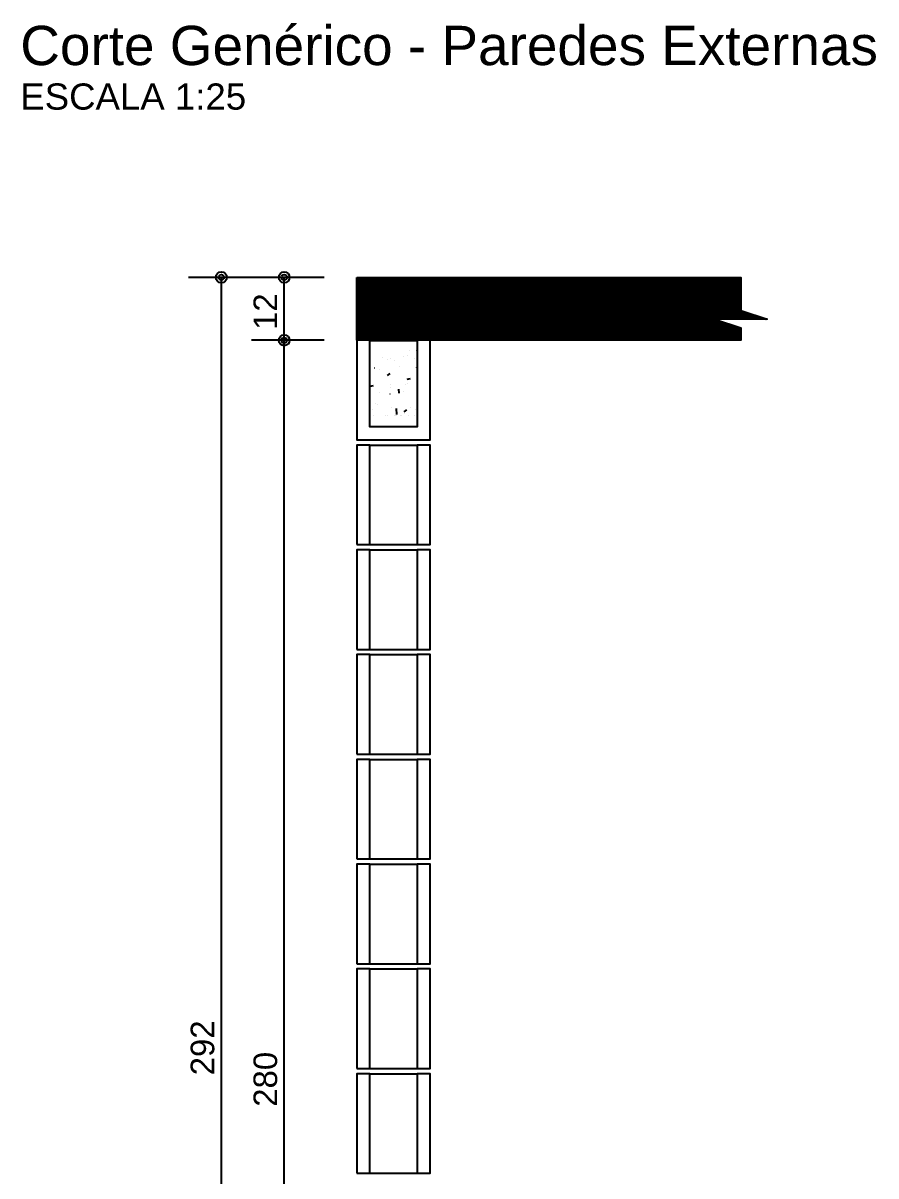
# Model space of a CAD drawing. Extents: x 0 to 119, y 0 to 84.
# Drawn here: x 61.91 to 68.42, y 52.72 to 61.52 of the extents above; entities that cross this region are included whole.
import ezdxf

# ---------------------------------------------------------------- set-up
doc = ezdxf.new("R2010")
doc.units = 0
doc.header["$MEASUREMENT"] = 0
for name, color, linetype in [('10', 252, 'CONTINUOUS'), ('24', 7, 'CONTINUOUS'), ('29', 9, 'CONTINUOUS'), ('32', 250, 'CONTINUOUS'), ('6', 178, 'CONTINUOUS')]:
    doc.layers.add(name, color=color, linetype=linetype)
doc.styles.add('TQS_ARIAL', font='arial.ttf')

msp = doc.modelspace()

# ---------------------------------------------------------------- linework, layer by layer
at = {"layer": '10', "color": 252, "linetype": 'Continuous'}
for p, q in [((64.557551, 59.098703), (64.917551, 59.098703)), ((64.557551, 59.098703), (64.917551, 59.098703)), ((64.557551, 59.097625), (64.917551, 59.097625)), ((64.557551, 59.097625), (64.917551, 59.097625)), ((64.557551, 59.097625), (64.917551, 59.097625)), ((64.557551, 58.298703), (64.917551, 58.298703)), ((64.557551, 57.538703), (64.917551, 57.538703)), ((64.557551, 57.498703), (64.917551, 57.498703)), ((64.557551, 56.738703), (64.917551, 56.738703)), ((64.557551, 56.698703), (64.917551, 56.698703)), ((64.557551, 55.938703), (64.917551, 55.938703)), ((64.557551, 55.898703), (64.917551, 55.898703)), ((64.557551, 55.138703), (64.917551, 55.138703)), ((64.557551, 55.098703), (64.917551, 55.098703)), ((64.557551, 54.338703), (64.917551, 54.338703)), ((64.557551, 54.298703), (64.917551, 54.298703)), ((64.557551, 53.538703), (64.917551, 53.538703)), ((64.557551, 53.498703), (64.917551, 53.498703)), ((64.557551, 52.738703), (64.917551, 52.738703))]:
    msp.add_line(p, q, dxfattribs=at)
for points in [[(64.557551, 59.098703), (64.457551, 59.098703), (64.457551, 58.338703), (65.017551, 58.338703), (65.017551, 59.098703), (64.917551, 59.098703), (64.917551, 58.438703), (64.557551, 58.438703), (64.557551, 59.098703)], [(64.457551, 57.538703), (64.557551, 57.538703), (64.557551, 58.298703), (64.457551, 58.298703), (64.457551, 57.538703)], [(64.917551, 57.538703), (65.017551, 57.538703), (65.017551, 58.298703), (64.917551, 58.298703), (64.917551, 57.538703)], [(64.457551, 56.738703), (64.557551, 56.738703), (64.557551, 57.498703), (64.457551, 57.498703), (64.457551, 56.738703)], [(64.917551, 56.738703), (65.017551, 56.738703), (65.017551, 57.498703), (64.917551, 57.498703), (64.917551, 56.738703)], [(64.457551, 55.938703), (64.557551, 55.938703), (64.557551, 56.698703), (64.457551, 56.698703), (64.457551, 55.938703)], [(64.917551, 55.938703), (65.017551, 55.938703), (65.017551, 56.698703), (64.917551, 56.698703), (64.917551, 55.938703)], [(64.457551, 55.138703), (64.557551, 55.138703), (64.557551, 55.898703), (64.457551, 55.898703), (64.457551, 55.138703)], [(64.917551, 55.138703), (65.017551, 55.138703), (65.017551, 55.898703), (64.917551, 55.898703), (64.917551, 55.138703)], [(64.457551, 54.338703), (64.557551, 54.338703), (64.557551, 55.098703), (64.457551, 55.098703), (64.457551, 54.338703)], [(64.917551, 54.338703), (65.017551, 54.338703), (65.017551, 55.098703), (64.917551, 55.098703), (64.917551, 54.338703)], [(64.457551, 53.538703), (64.557551, 53.538703), (64.557551, 54.298703), (64.457551, 54.298703), (64.457551, 53.538703)], [(64.917551, 53.538703), (65.017551, 53.538703), (65.017551, 54.298703), (64.917551, 54.298703), (64.917551, 53.538703)], [(64.457551, 52.738703), (64.557551, 52.738703), (64.557551, 53.498703), (64.457551, 53.498703), (64.457551, 52.738703)], [(64.917551, 52.738703), (65.017551, 52.738703), (65.017551, 53.498703), (64.917551, 53.498703), (64.917551, 52.738703)]]:
    msp.add_lwpolyline(points, dxfattribs=at)
at = {"layer": '29', "color": 9, "linetype": 'Continuous'}
for p, q in [((64.457551, 59.111824), (64.924431, 59.578703)), ((64.457551, 59.125966), (64.910288, 59.578703)), ((64.457551, 59.140108), (64.896146, 59.578703)), ((64.457551, 59.15425), (64.882004, 59.578703)), ((64.457551, 59.168392), (64.867862, 59.578703)), ((64.457551, 59.182534), (64.85372, 59.578703)), ((64.457551, 59.196677), (64.839578, 59.578703)), ((64.457551, 59.210819), (64.825436, 59.578703)), ((64.457551, 59.224961), (64.811294, 59.578703)), ((64.457551, 59.239103), (64.797151, 59.578703)), ((64.457551, 59.253245), (64.783009, 59.578703)), ((64.457551, 59.267387), (64.768867, 59.578703)), ((64.457551, 59.281529), (64.754725, 59.578703)), ((64.457551, 59.295671), (64.740583, 59.578703)), ((64.457551, 59.309814), (64.726441, 59.578703)), ((64.457551, 59.323956), (64.712299, 59.578703)), ((64.457551, 59.338098), (64.698156, 59.578703)), ((64.457551, 59.35224), (64.684014, 59.578703)), ((64.457551, 59.366382), (64.669872, 59.578703)), ((64.457551, 59.380524), (64.65573, 59.578703)), ((64.457551, 59.394666), (64.641588, 59.578703)), ((64.457551, 59.408809), (64.627446, 59.578703)), ((64.457551, 59.422951), (64.613304, 59.578703)), ((64.457551, 59.437093), (64.599161, 59.578703)), ((64.457551, 59.451235), (64.585019, 59.578703)), ((64.457551, 59.465377), (64.570877, 59.578703)), ((64.457551, 59.479519), (64.556735, 59.578703)), ((64.457551, 59.493661), (64.542593, 59.578703)), ((64.457551, 59.507804), (64.528451, 59.578703)), ((64.457551, 59.521946), (64.514309, 59.578703)), ((64.457551, 59.536088), (64.500167, 59.578703)), ((64.457551, 59.55023), (64.486024, 59.578703)), ((64.457551, 59.564372), (64.471882, 59.578703)), ((64.457551, 59.568978), (64.927826, 59.098703)), ((64.457551, 59.554836), (64.913684, 59.098703)), ((64.457551, 59.540694), (64.899542, 59.098703)), ((64.457551, 59.526552), (64.8854, 59.098703)), ((64.457551, 59.51241), (64.871258, 59.098703)), ((64.457551, 59.498268), (64.857115, 59.098703)), ((64.458573, 59.098703), (64.938573, 59.578703)), ((64.461968, 59.578703), (64.941968, 59.098703)), ((64.472715, 59.098703), (64.952715, 59.578703)), ((64.47611, 59.578703), (64.95611, 59.098703)), ((64.486857, 59.098703), (64.966857, 59.578703)), ((64.490252, 59.578703), (64.970252, 59.098703)), ((64.500999, 59.098703), (64.980999, 59.578703)), ((64.504395, 59.578703), (64.984395, 59.098703)), ((64.515141, 59.098703), (64.995141, 59.578703)), ((64.518537, 59.578703), (64.998537, 59.098703)), ((64.529283, 59.098703), (65.009283, 59.578703)), ((64.532679, 59.578703), (65.012679, 59.098703)), ((64.543426, 59.098703), (65.023426, 59.578703)), ((64.546821, 59.578703), (65.026821, 59.098703)), ((64.557568, 59.098703), (65.037568, 59.578703)), ((64.560963, 59.578703), (65.040963, 59.098703)), ((64.57171, 59.098703), (65.05171, 59.578703)), ((64.575105, 59.578703), (65.055105, 59.098703)), ((64.585852, 59.098703), (65.065852, 59.578703)), ((64.589247, 59.578703), (65.069247, 59.098703)), ((64.599994, 59.098703), (65.079994, 59.578703)), ((64.60339, 59.578703), (65.08339, 59.098703)), ((64.614136, 59.098703), (65.094136, 59.578703)), ((64.617532, 59.578703), (65.097532, 59.098703)), ((64.628278, 59.098703), (65.108278, 59.578703)), ((64.631674, 59.578703), (65.111674, 59.098703)), ((64.642421, 59.098703), (65.122421, 59.578703)), ((64.645816, 59.578703), (65.125816, 59.098703)), ((64.656563, 59.098703), (65.136563, 59.578703)), ((64.659958, 59.578703), (65.139958, 59.098703)), ((64.670705, 59.098703), (65.150705, 59.578703)), ((64.6741, 59.578703), (65.1541, 59.098703)), ((64.684847, 59.098703), (65.164847, 59.578703)), ((64.688242, 59.578703), (65.168242, 59.098703)), ((64.698989, 59.098703), (65.178989, 59.578703)), ((64.702385, 59.578703), (65.182385, 59.098703)), ((64.713131, 59.098703), (65.193131, 59.578703)), ((64.716527, 59.578703), (65.196527, 59.098703)), ((64.727273, 59.098703), (65.207273, 59.578703)), ((64.730669, 59.578703), (65.210669, 59.098703)), ((64.741415, 59.098703), (65.221415, 59.578703)), ((64.744811, 59.578703), (65.224811, 59.098703)), ((64.755558, 59.098703), (65.235558, 59.578703)), ((64.758953, 59.578703), (65.238953, 59.098703)), ((64.7697, 59.098703), (65.2497, 59.578703)), ((64.773095, 59.578703), (65.253095, 59.098703)), ((64.783842, 59.098703), (65.263842, 59.578703)), ((64.787237, 59.578703), (65.267237, 59.098703)), ((64.797984, 59.098703), (65.277984, 59.578703)), ((64.801379, 59.578703), (65.281379, 59.098703)), ((64.812126, 59.098703), (65.292126, 59.578703)), ((64.815522, 59.578703), (65.295522, 59.098703)), ((64.826268, 59.098703), (65.306268, 59.578703)), ((64.829664, 59.578703), (65.309664, 59.098703)), ((64.84041, 59.098703), (65.32041, 59.578703)), ((64.843806, 59.578703), (65.323806, 59.098703)), ((64.854553, 59.098703), (65.334553, 59.578703)), ((64.857948, 59.578703), (65.337948, 59.098703)), ((64.868695, 59.098703), (65.348695, 59.578703)), ((64.87209, 59.578703), (65.35209, 59.098703)), ((64.882837, 59.098703), (65.362837, 59.578703)), ((64.886232, 59.578703), (65.366232, 59.098703)), ((64.896979, 59.098703), (65.376979, 59.578703)), ((64.900374, 59.578703), (65.380374, 59.098703)), ((64.911121, 59.098703), (65.391121, 59.578703)), ((64.914517, 59.578703), (65.394517, 59.098703)), ((64.925263, 59.098703), (65.405263, 59.578703)), ((64.928659, 59.578703), (65.408659, 59.098703)), ((64.939405, 59.098703), (65.419405, 59.578703)), ((64.942801, 59.578703), (65.422801, 59.098703)), ((64.953547, 59.098703), (65.433547, 59.578703)), ((64.956943, 59.578703), (65.436943, 59.098703)), ((64.96769, 59.098703), (65.44769, 59.578703)), ((64.971085, 59.578703), (65.451085, 59.098703)), ((64.981832, 59.098703), (65.461832, 59.578703)), ((64.985227, 59.578703), (65.465227, 59.098703)), ((64.995974, 59.098703), (65.475974, 59.578703)), ((64.999369, 59.578703), (65.479369, 59.098703)), ((65.010116, 59.098703), (65.490116, 59.578703)), ((65.013512, 59.578703), (65.493512, 59.098703)), ((65.024258, 59.098703), (65.504258, 59.578703)), ((65.027654, 59.578703), (65.507654, 59.098703)), ((65.0384, 59.098703), (65.5184, 59.578703)), ((65.041796, 59.578703), (65.521796, 59.098703)), ((65.052542, 59.098703), (65.532542, 59.578703)), ((65.055938, 59.578703), (65.535938, 59.098703)), ((65.066685, 59.098703), (65.546685, 59.578703)), ((65.07008, 59.578703), (65.55008, 59.098703)), ((65.080827, 59.098703), (65.560827, 59.578703)), ((65.084222, 59.578703), (65.564222, 59.098703)), ((65.094969, 59.098703), (65.574969, 59.578703)), ((65.098364, 59.578703), (65.578364, 59.098703)), ((65.109111, 59.098703), (65.589111, 59.578703)), ((65.112506, 59.578703), (65.592506, 59.098703)), ((65.123253, 59.098703), (65.603253, 59.578703)), ((65.126649, 59.578703), (65.606649, 59.098703)), ((65.137395, 59.098703), (65.617395, 59.578703)), ((65.140791, 59.578703), (65.620791, 59.098703)), ((65.151537, 59.098703), (65.631537, 59.578703)), ((65.154933, 59.578703), (65.634933, 59.098703)), ((65.16568, 59.098703), (65.64568, 59.578703)), ((65.169075, 59.578703), (65.649075, 59.098703)), ((65.179822, 59.098703), (65.659822, 59.578703)), ((65.183217, 59.578703), (65.663217, 59.098703)), ((65.193964, 59.098703), (65.673964, 59.578703)), ((65.197359, 59.578703), (65.677359, 59.098703)), ((65.208106, 59.098703), (65.688106, 59.578703)), ((65.211501, 59.578703), (65.691501, 59.098703)), ((65.222248, 59.098703), (65.702248, 59.578703)), ((65.225644, 59.578703), (65.705644, 59.098703)), ((65.23639, 59.098703), (65.71639, 59.578703)), ((65.239786, 59.578703), (65.719786, 59.098703)), ((65.250532, 59.098703), (65.730532, 59.578703)), ((65.253928, 59.578703), (65.733928, 59.098703)), ((65.264674, 59.098703), (65.744674, 59.578703)), ((65.26807, 59.578703), (65.74807, 59.098703)), ((65.278817, 59.098703), (65.758817, 59.578703)), ((65.282212, 59.578703), (65.762212, 59.098703)), ((65.292959, 59.098703), (65.772959, 59.578703)), ((65.296354, 59.578703), (65.776354, 59.098703)), ((65.307101, 59.098703), (65.787101, 59.578703)), ((65.310496, 59.578703), (65.790496, 59.098703)), ((65.321243, 59.098703), (65.801243, 59.578703)), ((65.324638, 59.578703), (65.804638, 59.098703)), ((65.335385, 59.098703), (65.815385, 59.578703)), ((65.338781, 59.578703), (65.818781, 59.098703)), ((65.349527, 59.098703), (65.829527, 59.578703)), ((65.352923, 59.578703), (65.832923, 59.098703)), ((65.363669, 59.098703), (65.843669, 59.578703)), ((65.367065, 59.578703), (65.847065, 59.098703)), ((65.377812, 59.098703), (65.857812, 59.578703)), ((65.381207, 59.578703), (65.861207, 59.098703)), ((65.391954, 59.098703), (65.871954, 59.578703)), ((65.395349, 59.578703), (65.875349, 59.098703)), ((65.406096, 59.098703), (65.886096, 59.578703)), ((65.409491, 59.578703), (65.889491, 59.098703)), ((65.420238, 59.098703), (65.900238, 59.578703)), ((65.423633, 59.578703), (65.903633, 59.098703)), ((65.43438, 59.098703), (65.91438, 59.578703)), ((65.437776, 59.578703), (65.917776, 59.098703)), ((65.448522, 59.098703), (65.928522, 59.578703)), ((65.451918, 59.578703), (65.931918, 59.098703)), ((65.462664, 59.098703), (65.942664, 59.578703)), ((65.46606, 59.578703), (65.94606, 59.098703)), ((65.476807, 59.098703), (65.956807, 59.578703)), ((65.480202, 59.578703), (65.960202, 59.098703)), ((65.490949, 59.098703), (65.970949, 59.578703)), ((65.494344, 59.578703), (65.974344, 59.098703)), ((65.505091, 59.098703), (65.985091, 59.578703)), ((65.508486, 59.578703), (65.988486, 59.098703)), ((65.519233, 59.098703), (65.999233, 59.578703)), ((65.522628, 59.578703), (66.002628, 59.098703)), ((65.533375, 59.098703), (66.013375, 59.578703)), ((65.536771, 59.578703), (66.016771, 59.098703)), ((65.547517, 59.098703), (66.027517, 59.578703)), ((65.550913, 59.578703), (66.030913, 59.098703)), ((65.561659, 59.098703), (66.041659, 59.578703)), ((65.565055, 59.578703), (66.045055, 59.098703)), ((65.575801, 59.098703), (66.055801, 59.578703)), ((65.579197, 59.578703), (66.059197, 59.098703)), ((65.589944, 59.098703), (66.069944, 59.578703)), ((65.593339, 59.578703), (66.073339, 59.098703)), ((65.604086, 59.098703), (66.084086, 59.578703)), ((65.607481, 59.578703), (66.087481, 59.098703)), ((65.618228, 59.098703), (66.098228, 59.578703)), ((65.621623, 59.578703), (66.101623, 59.098703)), ((65.63237, 59.098703), (66.11237, 59.578703)), ((65.635765, 59.578703), (66.115765, 59.098703)), ((65.646512, 59.098703), (66.126512, 59.578703)), ((65.649908, 59.578703), (66.129908, 59.098703)), ((65.660654, 59.098703), (66.140654, 59.578703)), ((65.66405, 59.578703), (66.14405, 59.098703)), ((65.674796, 59.098703), (66.154796, 59.578703)), ((65.678192, 59.578703), (66.158192, 59.098703)), ((65.688939, 59.098703), (66.168939, 59.578703)), ((65.692334, 59.578703), (66.172334, 59.098703)), ((65.703081, 59.098703), (66.183081, 59.578703)), ((65.706476, 59.578703), (66.186476, 59.098703)), ((65.717223, 59.098703), (66.197223, 59.578703)), ((65.720618, 59.578703), (66.200618, 59.098703)), ((65.731365, 59.098703), (66.211365, 59.578703)), ((65.73476, 59.578703), (66.21476, 59.098703)), ((65.745507, 59.098703), (66.225507, 59.578703)), ((65.748903, 59.578703), (66.228903, 59.098703)), ((65.759649, 59.098703), (66.239649, 59.578703)), ((65.763045, 59.578703), (66.243045, 59.098703)), ((65.773791, 59.098703), (66.253791, 59.578703)), ((65.777187, 59.578703), (66.257187, 59.098703)), ((65.787933, 59.098703), (66.267933, 59.578703)), ((65.791329, 59.578703), (66.271329, 59.098703)), ((65.802076, 59.098703), (66.282076, 59.578703)), ((65.805471, 59.578703), (66.285471, 59.098703)), ((65.816218, 59.098703), (66.296218, 59.578703)), ((65.819613, 59.578703), (66.299613, 59.098703)), ((65.83036, 59.098703), (66.31036, 59.578703)), ((65.833755, 59.578703), (66.313755, 59.098703)), ((65.844502, 59.098703), (66.324502, 59.578703)), ((65.847898, 59.578703), (66.327898, 59.098703)), ((65.858644, 59.098703), (66.338644, 59.578703)), ((65.86204, 59.578703), (66.34204, 59.098703)), ((65.872786, 59.098703), (66.352786, 59.578703)), ((65.876182, 59.578703), (66.356182, 59.098703)), ((65.886928, 59.098703), (66.366928, 59.578703)), ((65.890324, 59.578703), (66.370324, 59.098703)), ((65.901071, 59.098703), (66.381071, 59.578703)), ((65.904466, 59.578703), (66.384466, 59.098703)), ((65.915213, 59.098703), (66.395213, 59.578703)), ((65.918608, 59.578703), (66.398608, 59.098703)), ((65.929355, 59.098703), (66.409355, 59.578703)), ((65.93275, 59.578703), (66.41275, 59.098703)), ((65.943497, 59.098703), (66.423497, 59.578703)), ((65.946892, 59.578703), (66.426892, 59.098703)), ((65.957639, 59.098703), (66.437639, 59.578703)), ((65.961035, 59.578703), (66.441035, 59.098703)), ((65.971781, 59.098703), (66.451781, 59.578703)), ((65.975177, 59.578703), (66.455177, 59.098703)), ((65.985923, 59.098703), (66.465923, 59.578703)), ((65.989319, 59.578703), (66.469319, 59.098703)), ((66.000066, 59.098703), (66.480066, 59.578703)), ((66.003461, 59.578703), (66.483461, 59.098703)), ((66.014208, 59.098703), (66.494208, 59.578703)), ((66.017603, 59.578703), (66.497603, 59.098703)), ((66.02835, 59.098703), (66.50835, 59.578703)), ((66.031745, 59.578703), (66.511745, 59.098703)), ((66.042492, 59.098703), (66.522492, 59.578703)), ((66.045887, 59.578703), (66.525887, 59.098703)), ((66.056634, 59.098703), (66.536634, 59.578703)), ((66.06003, 59.578703), (66.54003, 59.098703)), ((66.070776, 59.098703), (66.550776, 59.578703)), ((66.074172, 59.578703), (66.554172, 59.098703)), ((66.084918, 59.098703), (66.564918, 59.578703)), ((66.088314, 59.578703), (66.568314, 59.098703)), ((66.09906, 59.098703), (66.57906, 59.578703)), ((66.102456, 59.578703), (66.582456, 59.098703)), ((66.113203, 59.098703), (66.593203, 59.578703)), ((66.116598, 59.578703), (66.596598, 59.098703)), ((66.127345, 59.098703), (66.607345, 59.578703)), ((66.13074, 59.578703), (66.61074, 59.098703)), ((66.141487, 59.098703), (66.621487, 59.578703)), ((66.144882, 59.578703), (66.624882, 59.098703)), ((66.155629, 59.098703), (66.635629, 59.578703)), ((66.159024, 59.578703), (66.639024, 59.098703)), ((66.169771, 59.098703), (66.649771, 59.578703)), ((66.173167, 59.578703), (66.653167, 59.098703)), ((66.183913, 59.098703), (66.663913, 59.578703)), ((66.187309, 59.578703), (66.667309, 59.098703)), ((66.198055, 59.098703), (66.678055, 59.578703)), ((66.201451, 59.578703), (66.681451, 59.098703)), ((66.212198, 59.098703), (66.692198, 59.578703)), ((66.215593, 59.578703), (66.695593, 59.098703)), ((66.22634, 59.098703), (66.70634, 59.578703)), ((66.229735, 59.578703), (66.709735, 59.098703)), ((66.240482, 59.098703), (66.720482, 59.578703)), ((66.243877, 59.578703), (66.723877, 59.098703)), ((66.254624, 59.098703), (66.734624, 59.578703)), ((66.258019, 59.578703), (66.738019, 59.098703)), ((66.268766, 59.098703), (66.748766, 59.578703)), ((66.272162, 59.578703), (66.752162, 59.098703)), ((66.282908, 59.098703), (66.762908, 59.578703)), ((66.286304, 59.578703), (66.766304, 59.098703)), ((66.29705, 59.098703), (66.77705, 59.578703)), ((66.300446, 59.578703), (66.780446, 59.098703)), ((66.311193, 59.098703), (66.791193, 59.578703)), ((66.314588, 59.578703), (66.794588, 59.098703)), ((66.325335, 59.098703), (66.805335, 59.578703)), ((66.32873, 59.578703), (66.80873, 59.098703)), ((66.339477, 59.098703), (66.819477, 59.578703)), ((66.342872, 59.578703), (66.822872, 59.098703)), ((66.353619, 59.098703), (66.833619, 59.578703)), ((66.357014, 59.578703), (66.837014, 59.098703)), ((66.367761, 59.098703), (66.847761, 59.578703)), ((66.371157, 59.578703), (66.851157, 59.098703)), ((66.381903, 59.098703), (66.861903, 59.578703)), ((66.385299, 59.578703), (66.865299, 59.098703)), ((66.396045, 59.098703), (66.876045, 59.578703)), ((66.399441, 59.578703), (66.879441, 59.098703)), ((66.410187, 59.098703), (66.890187, 59.578703)), ((66.413583, 59.578703), (66.893583, 59.098703)), ((66.42433, 59.098703), (66.90433, 59.578703)), ((66.427725, 59.578703), (66.907725, 59.098703)), ((66.438472, 59.098703), (66.918472, 59.578703)), ((66.441867, 59.578703), (66.921867, 59.098703)), ((66.452614, 59.098703), (66.932614, 59.578703)), ((66.456009, 59.578703), (66.936009, 59.098703)), ((66.466756, 59.098703), (66.946756, 59.578703)), ((66.470151, 59.578703), (66.950151, 59.098703)), ((66.480898, 59.098703), (66.960898, 59.578703)), ((66.484294, 59.578703), (66.964294, 59.098703)), ((66.49504, 59.098703), (66.97504, 59.578703)), ((66.498436, 59.578703), (66.978436, 59.098703)), ((66.509182, 59.098703), (66.989182, 59.578703)), ((66.512578, 59.578703), (66.992578, 59.098703)), ((66.523325, 59.098703), (67.003325, 59.578703)), ((66.52672, 59.578703), (67.00672, 59.098703)), ((66.537467, 59.098703), (67.017467, 59.578703)), ((66.540862, 59.578703), (67.020862, 59.098703)), ((66.551609, 59.098703), (67.031609, 59.578703)), ((66.555004, 59.578703), (67.035004, 59.098703)), ((66.565751, 59.098703), (67.045751, 59.578703)), ((66.569146, 59.578703), (67.049146, 59.098703)), ((66.579893, 59.098703), (67.059893, 59.578703)), ((66.583289, 59.578703), (67.063289, 59.098703)), ((66.594035, 59.098703), (67.074035, 59.578703)), ((66.597431, 59.578703), (67.077431, 59.098703)), ((66.608177, 59.098703), (67.088177, 59.578703)), ((66.611573, 59.578703), (67.091573, 59.098703)), ((66.622319, 59.098703), (67.102319, 59.578703)), ((66.625715, 59.578703), (67.105715, 59.098703)), ((66.636462, 59.098703), (67.116462, 59.578703)), ((66.639857, 59.578703), (67.119857, 59.098703)), ((66.650604, 59.098703), (67.130604, 59.578703)), ((66.653999, 59.578703), (67.133999, 59.098703)), ((66.664746, 59.098703), (67.144746, 59.578703)), ((66.668141, 59.578703), (67.148141, 59.098703)), ((66.678888, 59.098703), (67.158888, 59.578703)), ((66.682284, 59.578703), (67.162284, 59.098703)), ((66.69303, 59.098703), (67.17303, 59.578703)), ((66.696426, 59.578703), (67.176426, 59.098703)), ((66.707172, 59.098703), (67.187172, 59.578703)), ((66.710568, 59.578703), (67.190568, 59.098703)), ((66.721314, 59.098703), (67.201314, 59.578703)), ((66.72471, 59.578703), (67.20471, 59.098703)), ((66.735457, 59.098703), (67.215457, 59.578703)), ((66.738852, 59.578703), (67.218852, 59.098703)), ((66.749599, 59.098703), (67.229599, 59.578703)), ((66.752994, 59.578703), (67.232994, 59.098703)), ((66.763741, 59.098703), (67.243741, 59.578703)), ((66.767136, 59.578703), (67.247136, 59.098703)), ((66.777883, 59.098703), (67.257883, 59.578703)), ((66.781278, 59.578703), (67.261278, 59.098703)), ((66.792025, 59.098703), (67.272025, 59.578703)), ((66.795421, 59.578703), (67.275421, 59.098703)), ((66.806167, 59.098703), (67.286167, 59.578703)), ((66.809563, 59.578703), (67.289563, 59.098703)), ((66.820309, 59.098703), (67.300309, 59.578703)), ((66.823705, 59.578703), (67.303705, 59.098703)), ((66.834452, 59.098703), (67.314452, 59.578703)), ((66.837847, 59.578703), (67.317847, 59.098703)), ((66.848594, 59.098703), (67.328594, 59.578703)), ((66.851989, 59.578703), (67.331989, 59.098703)), ((66.862736, 59.098703), (67.342736, 59.578703)), ((66.866131, 59.578703), (67.346131, 59.098703)), ((66.876878, 59.098703), (67.356878, 59.578703)), ((66.880273, 59.578703), (67.200273, 59.258703)), ((66.89102, 59.098703), (67.37102, 59.578703)), ((66.894416, 59.578703), (67.214416, 59.258703)), ((66.905162, 59.098703), (67.385162, 59.578703)), ((66.908558, 59.578703), (67.228558, 59.258703)), ((66.919304, 59.098703), (67.387887, 59.567286)), ((66.9227, 59.578703), (67.2427, 59.258703)), ((66.933446, 59.098703), (67.387887, 59.553143)), ((66.936842, 59.578703), (67.256842, 59.258703)), ((66.947589, 59.098703), (67.387887, 59.539001)), ((66.950984, 59.578703), (67.270984, 59.258703)), ((66.961731, 59.098703), (67.387887, 59.524859)), ((66.965126, 59.578703), (67.285126, 59.258703)), ((66.975873, 59.098703), (67.387887, 59.510717)), ((66.979268, 59.578703), (67.299268, 59.258703)), ((66.990015, 59.098703), (67.387887, 59.496575)), ((66.99341, 59.578703), (67.31341, 59.258703)), ((67.007553, 59.578703), (67.327553, 59.258703)), ((67.021695, 59.578703), (67.341695, 59.258703)), ((67.035837, 59.578703), (67.355837, 59.258703)), ((67.049979, 59.578703), (67.369979, 59.258703)), ((67.064121, 59.578703), (67.384121, 59.258703)), ((67.078263, 59.578703), (67.398263, 59.258703)), ((67.092405, 59.578703), (67.412405, 59.258703)), ((67.106548, 59.578703), (67.426548, 59.258703)), ((67.12069, 59.578703), (67.44069, 59.258703)), ((67.134832, 59.578703), (67.454832, 59.258703)), ((67.148974, 59.578703), (67.387887, 59.339791)), ((67.163116, 59.578703), (67.387887, 59.353933)), ((67.177258, 59.578703), (67.387887, 59.368075)), ((67.1914, 59.578703), (67.387887, 59.382217)), ((67.205543, 59.578703), (67.387887, 59.396359)), ((67.219685, 59.578703), (67.387887, 59.410501)), ((67.233827, 59.578703), (67.387887, 59.424644)), ((67.247969, 59.578703), (67.387887, 59.438786)), ((67.262111, 59.578703), (67.387887, 59.452928)), ((67.276253, 59.578703), (67.387887, 59.46707)), ((67.290395, 59.578703), (67.387887, 59.481212)), ((67.304537, 59.578703), (67.387887, 59.495354)), ((67.31868, 59.578703), (67.387887, 59.509496)), ((67.332822, 59.578703), (67.387887, 59.523639)), ((67.346964, 59.578703), (67.387887, 59.537781)), ((67.361106, 59.578703), (67.387887, 59.551923)), ((67.375248, 59.578703), (67.387887, 59.566065)), ((64.457551, 59.484126), (64.842973, 59.098703)), ((64.457551, 59.469983), (64.828831, 59.098703)), ((64.457551, 59.455841), (64.814689, 59.098703)), ((64.457551, 59.441699), (64.800547, 59.098703)), ((64.457551, 59.427557), (64.786405, 59.098703)), ((64.457551, 59.413415), (64.772263, 59.098703)), ((67.004157, 59.098703), (67.387887, 59.482433)), ((67.018299, 59.098703), (67.387887, 59.468291)), ((67.192441, 59.258703), (67.387887, 59.454148)), ((67.206584, 59.258703), (67.387887, 59.440006)), ((67.220726, 59.258703), (67.387887, 59.425864)), ((67.234868, 59.258703), (67.387887, 59.411722)), ((64.457551, 59.399273), (64.75812, 59.098703)), ((64.457551, 59.385131), (64.743978, 59.098703)), ((64.457551, 59.370989), (64.729836, 59.098703)), ((64.457551, 59.356846), (64.715694, 59.098703)), ((64.457551, 59.342704), (64.701552, 59.098703)), ((64.457551, 59.328562), (64.68741, 59.098703)), ((67.24901, 59.258703), (67.387887, 59.39758)), ((67.263152, 59.258703), (67.387887, 59.383438)), ((67.277294, 59.258703), (67.387887, 59.369296)), ((67.291436, 59.258703), (67.387887, 59.355153)), ((67.305579, 59.258703), (67.387887, 59.341011)), ((67.319721, 59.258703), (67.387887, 59.326869)), ((67.333863, 59.258703), (67.397369, 59.322209)), ((64.457551, 59.31442), (64.673268, 59.098703)), ((64.457551, 59.300278), (64.659126, 59.098703)), ((64.457551, 59.286136), (64.644983, 59.098703)), ((64.457551, 59.271994), (64.630841, 59.098703)), ((64.457551, 59.257851), (64.616699, 59.098703)), ((64.457551, 59.243709), (64.602557, 59.098703)), ((67.032441, 59.098703), (67.191303, 59.257565)), ((67.046584, 59.098703), (67.201909, 59.254029)), ((67.060726, 59.098703), (67.212516, 59.250494)), ((67.074868, 59.098703), (67.223122, 59.246958)), ((67.08901, 59.098703), (67.233729, 59.243422)), ((67.103152, 59.098703), (67.244336, 59.239887)), ((67.117294, 59.098703), (67.254942, 59.236351)), ((67.131436, 59.098703), (67.265549, 59.232816)), ((67.206467, 59.25251), (67.360273, 59.098703)), ((67.22768, 59.245439), (67.374416, 59.098703)), ((67.248893, 59.238368), (67.387887, 59.098703)), ((67.348005, 59.258703), (67.407975, 59.318674)), ((67.362147, 59.258703), (67.418582, 59.315138)), ((67.376289, 59.258703), (67.429188, 59.311603)), ((67.390431, 59.258703), (67.439795, 59.308067)), ((67.404573, 59.258703), (67.450402, 59.304531)), ((67.409518, 59.318159), (67.468974, 59.258703)), ((67.418716, 59.258703), (67.461008, 59.300996)), ((67.430731, 59.311088), (67.483116, 59.258703)), ((67.432858, 59.258703), (67.471615, 59.29746)), ((67.447, 59.258703), (67.482221, 59.293925)), ((67.451944, 59.304017), (67.497258, 59.258703)), ((67.461142, 59.258703), (67.492828, 59.290389)), ((67.473158, 59.296946), (67.5114, 59.258703)), ((67.475284, 59.258703), (67.503435, 59.286854)), ((67.489426, 59.258703), (67.514041, 59.283318)), ((67.494371, 59.289875), (67.525543, 59.258703)), ((67.503568, 59.258703), (67.524648, 59.279783)), ((67.515584, 59.282804), (67.539685, 59.258703)), ((67.517711, 59.258703), (67.535254, 59.276247)), ((67.531853, 59.258703), (67.545861, 59.272712)), ((67.536797, 59.275733), (67.553827, 59.258703)), ((67.545995, 59.258703), (67.556468, 59.269176)), ((67.55801, 59.268662), (67.567969, 59.258703)), ((67.560137, 59.258703), (67.567074, 59.265641)), ((67.574279, 59.258703), (67.577681, 59.262105)), ((67.579223, 59.261591), (67.582111, 59.258703)), ((64.457551, 59.229567), (64.588415, 59.098703)), ((64.457551, 59.215425), (64.574273, 59.098703)), ((64.457551, 59.201283), (64.560131, 59.098703)), ((64.457551, 59.187141), (64.545988, 59.098703)), ((64.457551, 59.172999), (64.531846, 59.098703)), ((64.457551, 59.158856), (64.517704, 59.098703)), ((64.457551, 59.144714), (64.503562, 59.098703)), ((67.145579, 59.098703), (67.276155, 59.22928)), ((67.159721, 59.098703), (67.286762, 59.225745)), ((67.173863, 59.098703), (67.297369, 59.222209)), ((67.188005, 59.098703), (67.307975, 59.218674)), ((67.202147, 59.098703), (67.318582, 59.215138)), ((67.216289, 59.098703), (67.329188, 59.211603)), ((67.230431, 59.098703), (67.339795, 59.208067)), ((67.244573, 59.098703), (67.350402, 59.204532)), ((67.258716, 59.098703), (67.361008, 59.200996)), ((67.270107, 59.231297), (67.387887, 59.113517)), ((67.272858, 59.098703), (67.371615, 59.19746)), ((67.287, 59.098703), (67.382221, 59.193925)), ((67.29132, 59.224226), (67.387887, 59.127659)), ((67.301142, 59.098703), (67.387887, 59.185448)), ((67.312533, 59.217154), (67.387887, 59.141801)), ((67.315284, 59.098703), (67.387887, 59.171306)), ((67.329426, 59.098703), (67.387887, 59.157164)), ((67.333746, 59.210083), (67.387887, 59.155943)), ((67.354959, 59.203012), (67.387887, 59.170085)), ((67.376173, 59.195941), (67.387887, 59.184227)), ((64.457551, 59.130572), (64.48942, 59.098703)), ((64.457551, 59.11643), (64.475278, 59.098703)), ((64.457551, 59.102288), (64.461136, 59.098703)), ((67.343568, 59.098703), (67.387887, 59.143021)), ((67.357711, 59.098703), (67.387887, 59.128879)), ((67.371853, 59.098703), (67.387887, 59.114737)), ((67.385995, 59.098703), (67.387887, 59.100595)), ((64.810155, 58.977807), (64.810546, 58.977893)), ((64.844236, 58.979763), (64.844479, 58.980081)), ((64.859799, 59.01742), (64.859851, 59.017817)), ((64.913295, 59.014244), (64.918201, 59.018361)), ((64.558201, 58.943519), (64.558201, 58.943519)), ((64.558201, 58.943519), (64.558201, 58.943519)), ((64.558201, 58.943519), (64.558201, 58.943519)), ((64.558201, 58.931273), (64.558201, 58.931273)), ((64.558201, 58.92195), (64.558201, 58.92195)), ((64.558201, 58.92195), (64.558201, 58.92195)), ((64.558201, 58.92195), (64.558201, 58.92195)), ((64.561099, 58.943645), (64.561499, 58.943663)), ((64.593509, 58.887387), (64.593752, 58.887704)), ((64.654994, 58.967516), (64.655237, 58.967833)), ((64.690976, 58.949316), (64.691375, 58.949333)), ((64.712526, 58.956163), (64.712916, 58.956249)), ((64.746913, 58.946629), (64.746965, 58.947026)), ((64.782751, 58.899634), (64.782994, 58.899952)), ((64.897978, 58.958354), (64.898378, 58.958371)), ((64.916263, 58.891609), (64.916653, 58.891696)), ((64.558201, 58.841373), (64.558201, 58.841373)), ((64.558201, 58.841373), (64.558201, 58.841373)), ((64.558201, 58.812229), (64.558201, 58.812229)), ((64.558201, 58.812229), (64.558201, 58.812229)), ((64.558201, 58.812229), (64.558201, 58.812229)), ((64.634027, 58.875838), (64.63408, 58.876235)), ((64.692675, 58.829121), (64.71106, 58.844548)), ((64.842832, 58.802216), (64.866391, 58.806796)), ((64.558201, 58.756221), (64.558201, 58.756221)), ((64.558201, 58.756221), (64.558201, 58.756221)), ((64.558201, 58.756221), (64.558201, 58.756221)), ((64.558201, 58.746889), (64.558201, 58.746889)), ((64.558201, 58.716285), (64.558201, 58.716285)), ((64.560124, 58.747263), (64.583683, 58.751843)), ((64.714059, 58.763025), (64.714459, 58.763043)), ((64.715814, 58.73745), (64.716204, 58.737537)), ((64.780759, 58.694718), (64.778145, 58.724604)), ((64.81688, 58.709736), (64.817124, 58.710053)), ((64.825758, 58.758851), (64.82581, 58.759248)), ((64.843936, 58.768696), (64.844335, 58.768713)), ((64.558201, 58.702508), (64.558201, 58.702508)), ((64.558201, 58.702508), (64.558201, 58.702508)), ((64.599986, 58.617269), (64.600038, 58.617666)), ((64.627638, 58.697488), (64.627882, 58.697805)), ((64.712872, 58.68806), (64.712924, 58.688457)), ((64.558201, 58.606996), (64.558201, 58.606996)), ((64.558201, 58.592787), (64.558201, 58.592787)), ((64.558201, 58.568922), (64.558201, 58.568922)), ((64.558201, 58.568922), (64.558201, 58.568922)), ((64.573299, 58.569581), (64.573699, 58.569599)), ((64.614947, 58.605368), (64.615337, 58.605454)), ((64.723862, 58.588511), (64.724105, 58.588829)), ((64.762047, 58.532332), (64.761117, 58.577322)), ((64.818684, 58.540814), (64.819074, 58.540901)), ((64.819787, 58.550824), (64.838172, 58.566251)), ((64.867019, 58.582406), (64.867419, 58.582423)), ((64.904054, 58.56691), (64.904106, 58.567306)), ((64.913104, 58.600759), (64.913347, 58.601076)), ((64.587877, 58.525291), (64.587877, 58.525291)), ((64.587877, 58.525291), (64.587877, 58.525291)), ((64.587877, 58.525291), (64.587877, 58.525291)), ((64.675351, 58.525291), (64.675351, 58.525291)), ((64.675351, 58.525291), (64.675351, 58.525291)), ((64.675351, 58.525291), (64.675351, 58.525291)), ((64.691443, 58.525291), (64.691443, 58.525291)), ((64.691443, 58.525291), (64.691443, 58.525291)), ((64.691443, 58.525291), (64.691443, 58.525291)), ((64.748663, 58.525291), (64.748663, 58.525291)), ((64.752421, 58.525291), (64.752421, 58.525291)), ((64.762193, 58.525291), (64.762193, 58.525291)), ((64.789358, 58.525291), (64.789358, 58.525291)), ((64.795009, 58.525291), (64.795009, 58.525291)), ((64.795009, 58.525291), (64.795009, 58.525291)), ((64.795009, 58.525291), (64.795009, 58.525291)), ((64.795582, 58.525291), (64.795582, 58.525291)), ((64.855195, 58.525291), (64.855195, 58.525291)), ((64.855195, 58.525291), (64.855195, 58.525291)), ((64.855195, 58.525291), (64.855195, 58.525291)), ((64.898575, 58.525291), (64.898575, 58.525291)), ((64.898575, 58.525291), (64.898575, 58.525291))]:
    msp.add_line(p, q, dxfattribs=at)
msp.add_lwpolyline([(64.457551, 59.578703), (67.387887, 59.578703), (67.387887, 59.32537), (67.587887, 59.258703), (67.187887, 59.258703), (67.387887, 59.192037), (67.387887, 59.098703), (64.457551, 59.098703), (64.457551, 59.578703)], dxfattribs=at)
at = {"layer": '32', "color": 250, "linetype": 'Continuous'}
for p, q in [((64.207551, 59.578703), (63.173575, 59.578703)), ((63.423575, 47.898703), (63.423575, 59.578703)), ((64.207551, 59.578703), (63.65324, 59.578703)), ((63.90324, 59.098703), (63.90324, 59.578703)), ((64.457551, 59.578703), (64.457551, 59.578703)), ((64.457551, 59.578703), (64.457551, 59.578703)), ((64.457551, 59.578703), (64.457551, 59.578703)), ((64.457551, 59.578703), (64.457551, 59.578703)), ((64.207551, 59.098703), (63.65324, 59.098703)), ((64.207551, 59.098703), (63.65324, 59.098703)), ((63.90324, 47.898703), (63.90324, 59.098703)), ((64.457551, 59.098703), (64.457551, 59.098703)), ((64.457551, 59.098703), (64.457551, 59.098703))]:
    msp.add_line(p, q, dxfattribs=at)
for centre, radius in [((63.423575, 59.578703), 0.041625), ((63.423575, 59.578703), 0.02075), ((63.90324, 59.578703), 0.041625), ((63.90324, 59.578703), 0.02075), ((63.90324, 59.098703), 0.041625), ((63.90324, 59.098703), 0.041625), ((63.90324, 59.098703), 0.02075), ((63.90324, 59.098703), 0.02075)]:
    msp.add_circle(centre, radius, dxfattribs=at)
at = {"layer": '6', "color": 178, "linetype": 'Continuous'}
msp.add_lwpolyline([(64.457551, 59.578703), (67.387887, 59.578703), (67.387887, 59.32537), (67.587887, 59.258703), (67.187887, 59.258703), (67.387887, 59.192037), (67.387887, 59.098703), (64.457551, 59.098703), (64.457551, 59.578703)], dxfattribs=at)

# ---------------------------------------------------------------- texts
at = {"layer": '24', "color": 7, "linetype": 'Continuous', "style": 'TQS_ARIAL'}
for s, height, p in [('Corte Genérico - Paredes Externas', 0.3, (61.889252, 61.198838)), ('ESCALA 1:25', 0.2, (61.889252, 60.858838))]:
    msp.add_text(s, height=height, dxfattribs=at).set_placement(p)
at = {"layer": '32', "color": 250, "linetype": 'Continuous', "style": 'TQS_ARIAL'}
for s, p in [('12', (63.84924, 59.176703)), ('292', (63.369575, 53.486703)), ('280', (63.84924, 53.246703))]:
    msp.add_text(s, height=0.18, rotation=90, dxfattribs=at).set_placement(p)

doc.saveas('drawing.dxf')
